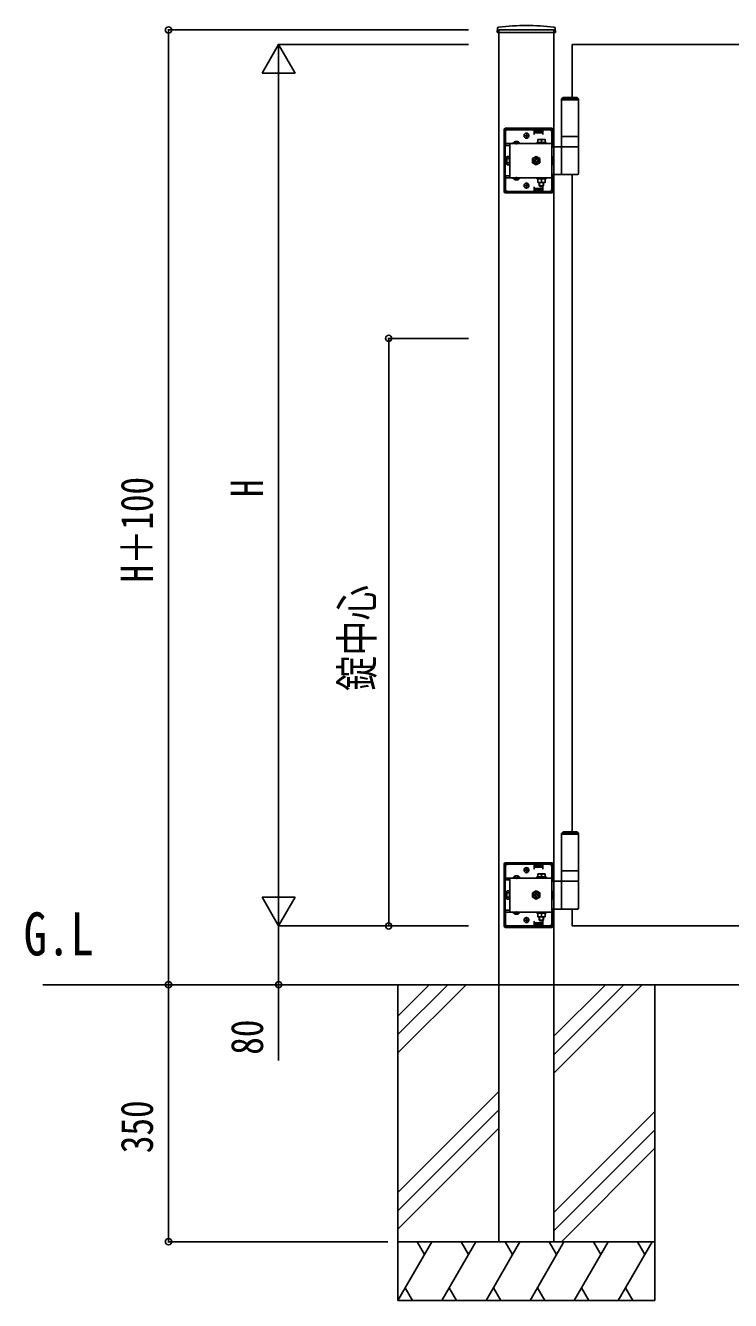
# Model space of a CAD drawing. Units: millimetres, scale not verified. Extents: x -4205 to 4205, y -2970 to 2970.
# Drawn here: x -2397 to -1436, y -330 to 1406 of the extents above; entities that cross this region are included whole.
import ezdxf
from ezdxf.enums import TextEntityAlignment as Align

# ---------------------------------------------------------------- set-up
doc = ezdxf.new("R2010")
doc.units = ezdxf.units.MM
doc.header["$LTSCALE"] = 12
for name, color, linetype in [('0-2_USER1', 3, 'Continuous'), ('0-4_YKK_A1', 4, 'Continuous'), ('0-5_YKK_D', 6, 'Continuous')]:
    doc.layers.add(name, color=color, linetype=linetype)
doc.styles.add('ＭＳ ゴシック', font='')
doc.styles.get('ＭＳ ゴシック').set_extended_font_data('MS Gothic')

msp = doc.modelspace()

# ---------------------------------------------------------------- linework, layer by layer
at = {"layer": '0-4_YKK_A1'}
for p, q in [((-1753.83, 1401.6), (-1754.08, 1396.73)), ((-1753.58, 1396.2), (-1675.38, 1396.2)), ((-1751.98, 1399.7), (-1751.98, 1396.2)), ((-1751.98, 99.7), (-1751.98, 1396.2)), ((-1676.98, 99.7), (-1676.98, 1396.2)), ((-1675.14, 1401.6), (-1674.89, 1396.73)), ((-1651.98, 1307.7), (-1651.98, 1379.7)), ((-1664.48, 1307.7), (-1666.48, 1305.7)), ((-1666.48, 1305.7), (-1643.48, 1305.7)), ((-1666.48, 1304.7), (-1643.48, 1304.7)), ((-1664.48, 1307.7), (-1645.48, 1307.7)), ((-1645.48, 1307.7), (-1643.48, 1305.7)), ((-1744.98, 1179.7), (-1744.98, 1263.7)), ((-1743.48, 1179.7), (-1743.48, 1263.7)), ((-1742.98, 1265.7), (-1679.98, 1265.7)), ((-1742.98, 1264.2), (-1679.98, 1264.2)), ((-1742.98, 1260.7), (-1742.98, 1242.4)), ((-1703.98, 1263.7), (-1739.98, 1263.7)), ((-1718.48, 1255.7), (-1710.48, 1255.7)), ((-1717.73, 1255.45), (-1717.73, 1255.95)), ((-1714.48, 1251.7), (-1714.48, 1259.7)), ((-1711.23, 1255.45), (-1711.23, 1255.95)), ((-1703.98, 1257.2), (-1703.98, 1263.7)), ((-1691.98, 1262.7), (-1703.98, 1262.7)), ((-1691.98, 1259.7), (-1703.98, 1259.7)), ((-1702.98, 1261.2), (-1702.98, 1264.2)), ((-1702.98, 1261.2), (-1692.98, 1261.2)), ((-1698.98, 1250.5), (-1698.98, 1246.5)), ((-1688.98, 1250.5), (-1698.98, 1250.5)), ((-1693.98, 1246.5), (-1693.98, 1250.07)), ((-1692.98, 1261.2), (-1692.98, 1264.2)), ((-1691.98, 1257.2), (-1691.98, 1263.7)), ((-1682.98, 1263.7), (-1691.98, 1263.7)), ((-1688.98, 1246.5), (-1688.98, 1250.5)), ((-1688.48, 1264.2), (-1688.48, 1265.7)), ((-1680.48, 1264.2), (-1680.48, 1265.7)), ((-1679.98, 1182.7), (-1679.98, 1260.7)), ((-1679.48, 1240.7), (-1679.48, 1263.7)), ((-1677.98, 1240.7), (-1677.98, 1263.7)), ((-1666.48, 1254.7), (-1643.48, 1254.7)), ((-1742.98, 1244.9), (-1679.98, 1244.9)), ((-1736.98, 1242.4), (-1742.98, 1242.4)), ((-1736.98, 1242.4), (-1736.98, 1244.9)), ((-1736.98, 1242.4), (-1736.98, 1201)), ((-1732.73, 1245.41), (-1732.73, 1244.9)), ((-1723.23, 1245.41), (-1732.73, 1245.41)), ((-1723.23, 1244.9), (-1732.73, 1244.9)), ((-1730.33, 1247.4), (-1729.13, 1244.93)), ((-1729.13, 1244.93), (-1727.98, 1244.32)), ((-1726.84, 1244.93), (-1727.98, 1244.32)), ((-1725.63, 1247.4), (-1726.84, 1244.93)), ((-1723.23, 1245.41), (-1723.23, 1244.9)), ((-1700.23, 1246.5), (-1700.23, 1244.9)), ((-1687.73, 1246.5), (-1700.23, 1246.5)), ((-1700.23, 1244.9), (-1687.73, 1244.9)), ((-1698.98, 1246.5), (-1688.98, 1246.5)), ((-1687.73, 1244.9), (-1687.73, 1246.5)), ((-1676.98, 1240.7), (-1679.98, 1240.7)), ((-1679.48, 1242.4), (-1677.98, 1242.4)), ((-1643.48, 1240.7), (-1676.98, 1240.7)), ((-1666.48, 1204.2), (-1666.48, 1239.2)), ((-1643.48, 1204.2), (-1643.48, 1239.2)), ((-1741.28, 1226.7), (-1740.84, 1227.47)), ((-1741.28, 1226.7), (-1741.28, 1216.7)), ((-1741.28, 1216.7), (-1740.84, 1215.93)), ((-1737.28, 1227.47), (-1740.84, 1227.47)), ((-1737.28, 1224.59), (-1740.84, 1224.59)), ((-1737.28, 1218.81), (-1740.84, 1218.81)), ((-1737.28, 1215.93), (-1740.84, 1215.93)), ((-1737.28, 1215.93), (-1737.28, 1227.47)), ((-1737.28, 1225.6), (-1736.98, 1225.6)), ((-1737.28, 1217.8), (-1737.28, 1225.6)), ((-1737.28, 1217.8), (-1736.98, 1217.8)), ((-1705.98, 1224.59), (-1700.98, 1227.47)), ((-1705.98, 1218.81), (-1705.98, 1224.59)), ((-1700.98, 1215.93), (-1705.98, 1218.81)), ((-1704.13, 1222.3), (-1702.9, 1222.3)), ((-1704.13, 1221.1), (-1704.13, 1222.3)), ((-1702.9, 1221.1), (-1704.13, 1221.1)), ((-1701.58, 1223.61), (-1701.58, 1224.85)), ((-1701.58, 1224.85), (-1700.38, 1224.85)), ((-1700.98, 1227.47), (-1695.98, 1224.59)), ((-1695.98, 1218.81), (-1700.98, 1215.93)), ((-1700.38, 1224.85), (-1700.38, 1223.61)), ((-1700.38, 1219.79), (-1700.38, 1218.55)), ((-1697.83, 1221.1), (-1699.07, 1221.1)), ((-1695.98, 1224.59), (-1695.98, 1218.81)), ((-1736.98, 1201), (-1742.98, 1201)), ((-1742.98, 1201), (-1742.98, 1182.7)), ((-1742.98, 1198.5), (-1679.98, 1198.5)), ((-1736.98, 1201), (-1736.98, 1198.5)), ((-1723.23, 1198.5), (-1732.73, 1198.5)), ((-1732.73, 1197.99), (-1732.73, 1198.5)), ((-1723.23, 1197.99), (-1732.73, 1197.99)), ((-1730.33, 1196), (-1729.13, 1198.47)), ((-1729.13, 1198.47), (-1727.98, 1199.08)), ((-1726.84, 1198.47), (-1727.98, 1199.08)), ((-1725.63, 1196), (-1726.84, 1198.47)), ((-1723.23, 1197.99), (-1723.23, 1198.5)), ((-1700.23, 1198.5), (-1687.73, 1198.5)), ((-1700.23, 1196.9), (-1700.23, 1198.5)), ((-1697.18, 1198.5), (-1697.18, 1196.9)), ((-1690.78, 1198.5), (-1690.78, 1196.9)), ((-1687.73, 1198.5), (-1687.73, 1196.9)), ((-1679.98, 1202.7), (-1676.98, 1202.7)), ((-1679.48, 1179.7), (-1679.48, 1202.7)), ((-1679.48, 1201), (-1677.98, 1201)), ((-1677.98, 1179.7), (-1677.98, 1202.7)), ((-1676.98, 1202.7), (-1644.98, 1202.7)), ((-1651.98, 307.7), (-1651.98, 1202.7)), ((-1718.48, 1187.7), (-1710.48, 1187.7)), ((-1717.73, 1187.95), (-1717.73, 1187.45)), ((-1714.48, 1191.7), (-1714.48, 1183.7)), ((-1711.23, 1187.95), (-1711.23, 1187.45)), ((-1703.98, 1186.2), (-1703.98, 1179.7)), ((-1691.98, 1183.7), (-1703.98, 1183.7)), ((-1691.98, 1180.7), (-1703.98, 1180.7)), ((-1702.98, 1182.2), (-1702.98, 1179.2)), ((-1702.98, 1182.2), (-1692.98, 1182.2)), ((-1687.73, 1196.9), (-1700.23, 1196.9)), ((-1698.98, 1191.9), (-1698.98, 1196.9)), ((-1698.98, 1196.9), (-1688.98, 1196.9)), ((-1688.98, 1191.9), (-1698.98, 1191.9)), ((-1696.98, 1191.9), (-1696.98, 1187.5)), ((-1696.98, 1187.5), (-1695.98, 1186.5)), ((-1690.98, 1187.5), (-1696.98, 1187.5)), ((-1696.44, 1191.9), (-1696.44, 1186.96)), ((-1691.98, 1186.5), (-1695.98, 1186.5)), ((-1693.98, 1196.9), (-1693.98, 1192.33)), ((-1692.98, 1182.2), (-1692.98, 1179.2)), ((-1690.98, 1187.5), (-1691.98, 1186.5)), ((-1691.98, 1186.2), (-1691.98, 1179.7)), ((-1691.52, 1191.9), (-1691.52, 1186.96)), ((-1690.98, 1191.9), (-1690.98, 1187.5)), ((-1688.98, 1196.9), (-1688.98, 1191.9)), ((-1742.98, 1179.2), (-1679.98, 1179.2)), ((-1742.98, 1177.7), (-1679.98, 1177.7)), ((-1739.98, 1179.7), (-1703.98, 1179.7)), ((-1691.98, 1179.7), (-1682.98, 1179.7)), ((-1688.48, 1177.7), (-1688.48, 1179.2)), ((-1680.48, 1177.7), (-1680.48, 1179.2)), ((-1664.48, 307.7), (-1666.48, 305.7)), ((-1666.48, 305.7), (-1643.48, 305.7)), ((-1666.48, 304.7), (-1643.48, 304.7)), ((-1664.48, 307.7), (-1645.48, 307.7)), ((-1651.98, 304.7), (-1651.98, 305.7)), ((-1645.48, 307.7), (-1643.48, 305.7)), ((-1744.98, 179.7), (-1744.98, 263.7)), ((-1743.48, 179.7), (-1743.48, 263.7)), ((-1742.98, 265.7), (-1679.98, 265.7)), ((-1742.98, 264.2), (-1679.98, 264.2)), ((-1742.98, 260.7), (-1742.98, 242.4)), ((-1703.98, 263.7), (-1739.98, 263.7)), ((-1703.98, 257.2), (-1703.98, 263.7)), ((-1691.98, 262.7), (-1703.98, 262.7)), ((-1702.98, 261.2), (-1702.98, 264.2)), ((-1702.98, 261.2), (-1692.98, 261.2)), ((-1692.98, 261.2), (-1692.98, 264.2)), ((-1691.98, 257.2), (-1691.98, 263.7)), ((-1682.98, 263.7), (-1691.98, 263.7)), ((-1688.48, 264.2), (-1688.48, 265.7)), ((-1680.48, 264.2), (-1680.48, 265.7)), ((-1679.98, 182.7), (-1679.98, 260.7)), ((-1679.48, 240.7), (-1679.48, 263.7)), ((-1677.98, 240.7), (-1677.98, 263.7)), ((-1742.98, 244.9), (-1679.98, 244.9)), ((-1736.98, 242.4), (-1736.98, 244.9)), ((-1732.73, 245.41), (-1732.73, 244.9)), ((-1723.23, 245.41), (-1732.73, 245.41)), ((-1723.23, 244.9), (-1732.73, 244.9)), ((-1730.33, 247.4), (-1729.13, 244.93)), ((-1729.13, 244.93), (-1727.98, 244.32)), ((-1726.84, 244.93), (-1727.98, 244.32)), ((-1725.63, 247.4), (-1726.84, 244.93)), ((-1723.23, 245.41), (-1723.23, 244.9)), ((-1718.48, 255.7), (-1710.48, 255.7)), ((-1717.73, 255.45), (-1717.73, 255.95)), ((-1714.48, 251.7), (-1714.48, 259.7)), ((-1711.23, 255.45), (-1711.23, 255.95)), ((-1691.98, 259.7), (-1703.98, 259.7)), ((-1700.23, 246.5), (-1700.23, 244.9)), ((-1687.73, 246.5), (-1700.23, 246.5)), ((-1700.23, 244.9), (-1687.73, 244.9)), ((-1698.98, 250.5), (-1698.98, 246.5)), ((-1688.98, 250.5), (-1698.98, 250.5)), ((-1698.98, 246.5), (-1688.98, 246.5)), ((-1693.98, 246.5), (-1693.98, 250.07)), ((-1688.98, 246.5), (-1688.98, 250.5)), ((-1687.73, 244.9), (-1687.73, 246.5)), ((-1666.48, 254.7), (-1643.48, 254.7)), ((-1736.98, 242.4), (-1742.98, 242.4)), ((-1741.28, 226.7), (-1740.84, 227.47)), ((-1741.28, 226.7), (-1741.28, 216.7)), ((-1737.28, 227.47), (-1740.84, 227.47)), ((-1737.28, 215.93), (-1737.28, 227.47)), ((-1736.98, 242.4), (-1736.98, 201)), ((-1705.98, 224.59), (-1700.98, 227.47)), ((-1700.98, 227.47), (-1695.98, 224.59)), ((-1676.98, 240.7), (-1679.98, 240.7)), ((-1679.48, 242.4), (-1677.98, 242.4)), ((-1643.48, 240.7), (-1676.98, 240.7)), ((-1666.48, 204.2), (-1666.48, 239.2)), ((-1643.48, 204.2), (-1643.48, 239.2)), ((-1741.28, 216.7), (-1740.84, 215.93)), ((-1737.28, 224.59), (-1740.84, 224.59)), ((-1737.28, 218.81), (-1740.84, 218.81)), ((-1737.28, 215.93), (-1740.84, 215.93)), ((-1737.28, 225.6), (-1736.98, 225.6)), ((-1737.28, 217.8), (-1737.28, 225.6)), ((-1737.28, 217.8), (-1736.98, 217.8)), ((-1705.98, 218.81), (-1705.98, 224.59)), ((-1700.98, 215.93), (-1705.98, 218.81)), ((-1704.13, 222.3), (-1702.9, 222.3)), ((-1704.13, 221.1), (-1704.13, 222.3)), ((-1702.9, 221.1), (-1704.13, 221.1)), ((-1701.58, 223.61), (-1701.58, 224.85)), ((-1701.58, 224.85), (-1700.38, 224.85)), ((-1695.98, 218.81), (-1700.98, 215.93)), ((-1700.38, 224.85), (-1700.38, 223.61)), ((-1700.38, 219.79), (-1700.38, 218.55)), ((-1697.83, 221.1), (-1699.07, 221.1)), ((-1695.98, 224.59), (-1695.98, 218.81)), ((-1736.98, 201), (-1742.98, 201)), ((-1742.98, 201), (-1742.98, 182.7)), ((-1742.98, 198.5), (-1679.98, 198.5)), ((-1736.98, 201), (-1736.98, 198.5)), ((-1723.23, 198.5), (-1732.73, 198.5)), ((-1732.73, 197.99), (-1732.73, 198.5)), ((-1723.23, 197.99), (-1732.73, 197.99)), ((-1730.33, 196), (-1729.13, 198.47)), ((-1729.13, 198.47), (-1727.98, 199.08)), ((-1726.84, 198.47), (-1727.98, 199.08)), ((-1725.63, 196), (-1726.84, 198.47)), ((-1723.23, 197.99), (-1723.23, 198.5)), ((-1714.48, 191.7), (-1714.48, 183.7)), ((-1700.23, 198.5), (-1687.73, 198.5)), ((-1700.23, 196.9), (-1700.23, 198.5)), ((-1687.73, 196.9), (-1700.23, 196.9)), ((-1698.98, 191.9), (-1698.98, 196.9)), ((-1698.98, 196.9), (-1688.98, 196.9)), ((-1688.98, 191.9), (-1698.98, 191.9)), ((-1697.18, 198.5), (-1697.18, 196.9)), ((-1696.98, 191.9), (-1696.98, 187.5)), ((-1696.44, 191.9), (-1696.44, 186.96)), ((-1693.98, 196.9), (-1693.98, 192.33)), ((-1691.52, 191.9), (-1691.52, 186.96)), ((-1690.98, 191.9), (-1690.98, 187.5)), ((-1690.78, 198.5), (-1690.78, 196.9)), ((-1688.98, 196.9), (-1688.98, 191.9)), ((-1687.73, 198.5), (-1687.73, 196.9)), ((-1679.98, 202.7), (-1676.98, 202.7)), ((-1679.48, 179.7), (-1679.48, 202.7)), ((-1679.48, 201), (-1677.98, 201)), ((-1677.98, 179.7), (-1677.98, 202.7)), ((-1676.98, 202.7), (-1644.98, 202.7)), ((-1742.98, 179.2), (-1679.98, 179.2)), ((-1742.98, 177.7), (-1679.98, 177.7)), ((-1739.98, 179.7), (-1703.98, 179.7)), ((-1718.48, 187.7), (-1710.48, 187.7)), ((-1717.73, 187.95), (-1717.73, 187.45)), ((-1711.23, 187.95), (-1711.23, 187.45)), ((-1703.98, 186.2), (-1703.98, 179.7)), ((-1691.98, 183.7), (-1703.98, 183.7)), ((-1691.98, 180.7), (-1703.98, 180.7)), ((-1702.98, 182.2), (-1702.98, 179.2)), ((-1702.98, 182.2), (-1692.98, 182.2)), ((-1696.98, 187.5), (-1695.98, 186.5)), ((-1690.98, 187.5), (-1696.98, 187.5)), ((-1691.98, 186.5), (-1695.98, 186.5)), ((-1692.98, 182.2), (-1692.98, 179.2)), ((-1690.98, 187.5), (-1691.98, 186.5)), ((-1691.98, 186.2), (-1691.98, 179.7)), ((-1691.98, 179.7), (-1682.98, 179.7)), ((-1688.48, 177.7), (-1688.48, 179.2)), ((-1680.48, 177.7), (-1680.48, 179.2)), ((-2373.15, 99.7), (-146.27, 99.7)), ((-1889.48, 99.7), (-1889.48, -330.3)), ((-1846.69, 99.7), (-1889.48, 56.91)), ((-1821.69, 99.7), (-1889.48, 31.91)), ((-1796.69, 99.7), (-1889.48, 6.91)), ((-1751.98, 99.7), (-1751.98, -250.3)), ((-1676.98, 99.7), (-1676.98, -250.3)), ((-1606.69, 99.7), (-1676.98, 29.41)), ((-1581.69, 99.7), (-1676.98, 4.41)), ((-1556.69, 99.7), (-1676.98, -20.59)), ((-1539.48, 99.7), (-1539.48, -330.3)), ((-1751.98, -45.59), (-1889.48, -183.09)), ((-1751.98, -70.59), (-1889.48, -208.09)), ((-1676.98, -210.59), (-1539.48, -73.09)), ((-1889.48, -233.09), (-1751.98, -95.59)), ((-1539.48, -98.09), (-1676.98, -235.59)), ((-1539.48, -123.09), (-1666.69, -250.3)), ((-1889.48, -250.3), (-1539.48, -250.3)), ((-1843.3, -250.3), (-1889.48, -330.3)), ((-1863.3, -250.3), (-1853.3, -267.62)), ((-1783.3, -250.3), (-1829.48, -330.3)), ((-1803.3, -250.3), (-1793.3, -267.62)), ((-1723.3, -250.3), (-1769.48, -330.3)), ((-1751.98, -250.3), (-1676.98, -250.3)), ((-1743.3, -250.3), (-1733.3, -267.62)), ((-1663.3, -250.3), (-1709.48, -330.3)), ((-1683.3, -250.3), (-1673.3, -267.62)), ((-1603.3, -250.3), (-1649.48, -330.3)), ((-1623.3, -250.3), (-1613.3, -267.62)), ((-1543.3, -250.3), (-1589.48, -330.3)), ((-1563.3, -250.3), (-1553.3, -267.62)), ((-1879.48, -312.98), (-1869.48, -330.3)), ((-1819.48, -312.98), (-1809.48, -330.3)), ((-1759.48, -312.98), (-1749.48, -330.3)), ((-1699.48, -312.98), (-1689.48, -330.3)), ((-1639.48, -312.98), (-1629.48, -330.3)), ((-1579.48, -312.98), (-1569.48, -330.3)), ((-1889.48, -330.3), (-1539.48, -330.3))]:
    msp.add_line(p, q, dxfattribs=at)
for points in [[(-1751.98, 1399.7), (-1676.98, 1399.7), (-1676.98, 1396.2)], [(-1651.98, 1379.7), (-1251.98, 1379.7), (-1251.98, 179.7), (-1651.98, 179.7), (-1651.98, 202.7)], [(-1666.48, 1240.7), (-1666.48, 1254.7), (-1666.48, 1305.7)], [(-1643.48, 1240.7), (-1643.48, 1254.7), (-1643.48, 1305.7)], [(-1700.38, 1218.55), (-1701.58, 1218.55), (-1701.58, 1219.79)], [(-1699.07, 1222.3), (-1697.83, 1222.3), (-1697.83, 1221.1)], [(-1679.98, 1216.6), (-1677.98, 1216.6), (-1677.98, 1226.8), (-1679.98, 1226.8)], [(-1666.48, 240.7), (-1666.48, 254.7), (-1666.48, 305.7)], [(-1643.48, 240.7), (-1643.48, 254.7), (-1643.48, 305.7)], [(-1679.98, 216.6), (-1677.98, 216.6), (-1677.98, 226.8), (-1679.98, 226.8)], [(-1700.38, 218.55), (-1701.58, 218.55), (-1701.58, 219.79)], [(-1699.07, 222.3), (-1697.83, 222.3), (-1697.83, 221.1)]]:
    msp.add_lwpolyline(points, dxfattribs=at)
for centre, radius, start, end in [((-1753.58, 1396.7), 0.5, 177, 270), ((-1751.83, 1401.5), 2, 96.74435, 177), ((-1714.48, 1085.7), 320, 83.25565, 96.74435), ((-1677.14, 1401.5), 2, 3, 83.25565), ((-1675.38, 1396.7), 0.5, 270, 3), ((-1742.98, 1263.7), 2, 90, 180), ((-1742.98, 1263.7), 0.5, 90, 180), ((-1739.98, 1260.7), 3, 90, 180), ((-1714.48, 1255.95), 3.25, 0, 180), ((-1714.48, 1255.45), 3.25, 180, 0), ((-1696.48, 1243.07), 7.43, 70.34714, 109.65286), ((-1691.48, 1243.07), 7.43, 70.34714, 109.65286), ((-1682.98, 1260.7), 3, 0, 90), ((-1679.98, 1263.7), 2, 0, 90), ((-1679.98, 1263.7), 0.5, 0, 90), ((-1727.98, 1242.13), 5.77, 34.65097, 145.34903), ((-1664.98, 1239.2), 1.5, 90, 180), ((-1644.98, 1239.2), 1.5, 360, 90), ((-1738.73, 1226.03), 2.56, 145.61575, 214.38425), ((-1738.73, 1217.37), 2.56, 145.61575, 214.38425), ((-1731.73, 1221.7), 9.55, 162.41205, 197.58795), ((-1700.98, 1221.7), 5, 103.11701, 349.84078), ((-1700.98, 1221.7), 4.3, 96.72822, 356.22957), ((-1702.9, 1223.61), 1.31, 270, 0), ((-1702.9, 1219.79), 1.31, 0, 90), ((-1700.98, 1221.7), 5, 349.84078, 103.11701), ((-1700.98, 1221.7), 4.3, 356.22957, 96.72822), ((-1699.07, 1223.61), 1.31, 180, 270), ((-1699.07, 1219.79), 1.31, 90, 180), ((-1727.98, 1201.27), 5.77, 214.65097, 325.34903), ((-1664.98, 1204.2), 1.5, 180, 270), ((-1644.98, 1204.2), 1.5, 270, 360), ((-1739.98, 1182.7), 3, 180, 270), ((-1714.48, 1187.95), 3.25, 0, 180), ((-1714.48, 1187.45), 3.25, 180, 0), ((-1696.48, 1199.33), 7.43, 250.34714, 289.65286), ((-1691.48, 1199.33), 7.43, 250.34714, 289.65286), ((-1682.98, 1182.7), 3, 270, 0), ((-1742.98, 1179.7), 2, 180, 270), ((-1742.98, 1179.7), 0.5, 180, 270), ((-1679.98, 1179.7), 0.5, 270, 0), ((-1679.98, 1179.7), 2, 270, 0), ((-1742.98, 263.7), 2, 90, 180), ((-1742.98, 263.7), 0.5, 90, 180), ((-1739.98, 260.7), 3, 90, 180), ((-1682.98, 260.7), 3, 0, 90), ((-1679.98, 263.7), 2, 0, 90), ((-1679.98, 263.7), 0.5, 0, 90), ((-1727.98, 242.13), 5.77, 34.65097, 145.34903), ((-1714.48, 255.95), 3.25, 0, 180), ((-1714.48, 255.45), 3.25, 180, 0), ((-1696.48, 243.07), 7.43, 70.34714, 109.65286), ((-1691.48, 243.07), 7.43, 70.34714, 109.65286), ((-1738.73, 226.03), 2.56, 145.61575, 214.38425), ((-1700.98, 221.7), 5, 103.11701, 349.84078), ((-1700.98, 221.7), 4.3, 96.72822, 356.22957), ((-1700.98, 221.7), 5, 349.84078, 103.11701), ((-1700.98, 221.7), 4.3, 356.22957, 96.72822), ((-1664.98, 239.2), 1.5, 90, 180), ((-1644.98, 239.2), 1.5, 0, 90), ((-1738.73, 217.37), 2.56, 145.61575, 214.38425), ((-1731.73, 221.7), 9.55, 162.41205, 197.58795), ((-1702.9, 223.61), 1.31, 270, 0), ((-1702.9, 219.79), 1.31, 0, 90), ((-1699.07, 223.61), 1.31, 180, 270), ((-1699.07, 219.79), 1.31, 90, 180), ((-1727.98, 201.27), 5.77, 214.65097, 325.34903), ((-1714.48, 187.95), 3.25, 0, 180), ((-1696.48, 199.33), 7.43, 250.34714, 289.65286), ((-1691.48, 199.33), 7.43, 250.34714, 289.65286), ((-1664.98, 204.2), 1.5, 180, 270), ((-1644.98, 204.2), 1.5, 270, 0), ((-1742.98, 179.7), 2, 180, 270), ((-1742.98, 179.7), 0.5, 180, 270), ((-1739.98, 182.7), 3, 180, 270), ((-1714.48, 187.45), 3.25, 180, 0), ((-1682.98, 182.7), 3, 270, 0), ((-1679.98, 179.7), 0.5, 270, 0), ((-1679.98, 179.7), 2, 270, 0)]:
    msp.add_arc(centre, radius, start, end, dxfattribs=at)
at = {"layer": '0-5_YKK_D'}
for p, q in [((-1793.36, 1399.7), (-2202.98, 1399.7)), ((-2201.98, 1399.7), (-2201.98, 99.7)), ((-2051.98, 1379.7), (-2074.48, 1340.73)), ((-1793.36, 1379.7), (-2052.98, 1379.7)), ((-2051.98, 1379.7), (-2029.48, 1340.73)), ((-2051.98, 1379.7), (-2051.98, 1301.76)), ((-2074.48, 1340.73), (-2029.48, 1340.73)), ((-2051.98, 1334.7), (-2051.98, 224.7)), ((-1793.36, 979.7), (-1902.98, 979.7)), ((-1901.98, 979.7), (-1901.98, 179.7)), ((-2051.98, 179.7), (-2051.98, 257.64)), ((-2051.98, 179.7), (-2074.48, 218.67)), ((-2029.48, 218.67), (-2074.48, 218.67)), ((-2051.98, 179.7), (-2029.48, 218.67)), ((-1793.36, 179.7), (-2052.98, 179.7)), ((-1793.36, 179.7), (-2052.98, 179.7)), ((-1793.36, 179.7), (-1902.98, 179.7)), ((-1952.7, 99.7), (-2202.98, 99.7)), ((-1977.7, 99.7), (-2202.98, 99.7)), ((-2201.98, -250.3), (-2201.98, 99.7)), ((-1952.7, 99.7), (-2052.98, 99.7)), ((-1902.98, -250.3), (-2202.98, -250.3))]:
    msp.add_line(p, q, dxfattribs=at)
msp.add_lwpolyline([(-2051.98, 179.7), (-2051.98, 99.7), (-2051.98, -3.7)], dxfattribs=at)
for centre in [(-2201.98, 1399.7), (-1901.98, 979.7), (-1901.98, 179.7), (-2201.98, 99.7), (-2201.98, 99.7), (-2051.98, 99.7), (-2201.98, -250.3)]:
    msp.add_circle(centre, 4.25, dxfattribs=at)

# ---------------------------------------------------------------- texts
at = {"layer": '0-2_USER1', "style": 'ＭＳ ゴシック', "width": 0.8}
msp.add_text('G.L', height=58.65, dxfattribs=at).set_placement((-2399.33, 121.98), align=Align.BOTTOM_LEFT)
at = {"layer": '0-5_YKK_D', "style": 'ＭＳ ゴシック', "width": 0.8}
for s, p in [('H＋100', (-2209.98, 647.3)), ('H', (-2059.98, 763.7)), ('錠中心', (-1909.98, 499.7)), ('80', (-2059.98, 4.3)), ('350', (-2209.98, -129.7))]:
    msp.add_text(s, height=43.99, rotation=90, dxfattribs=at).set_placement(p, align=Align.BOTTOM_LEFT)

doc.saveas('drawing.dxf')
